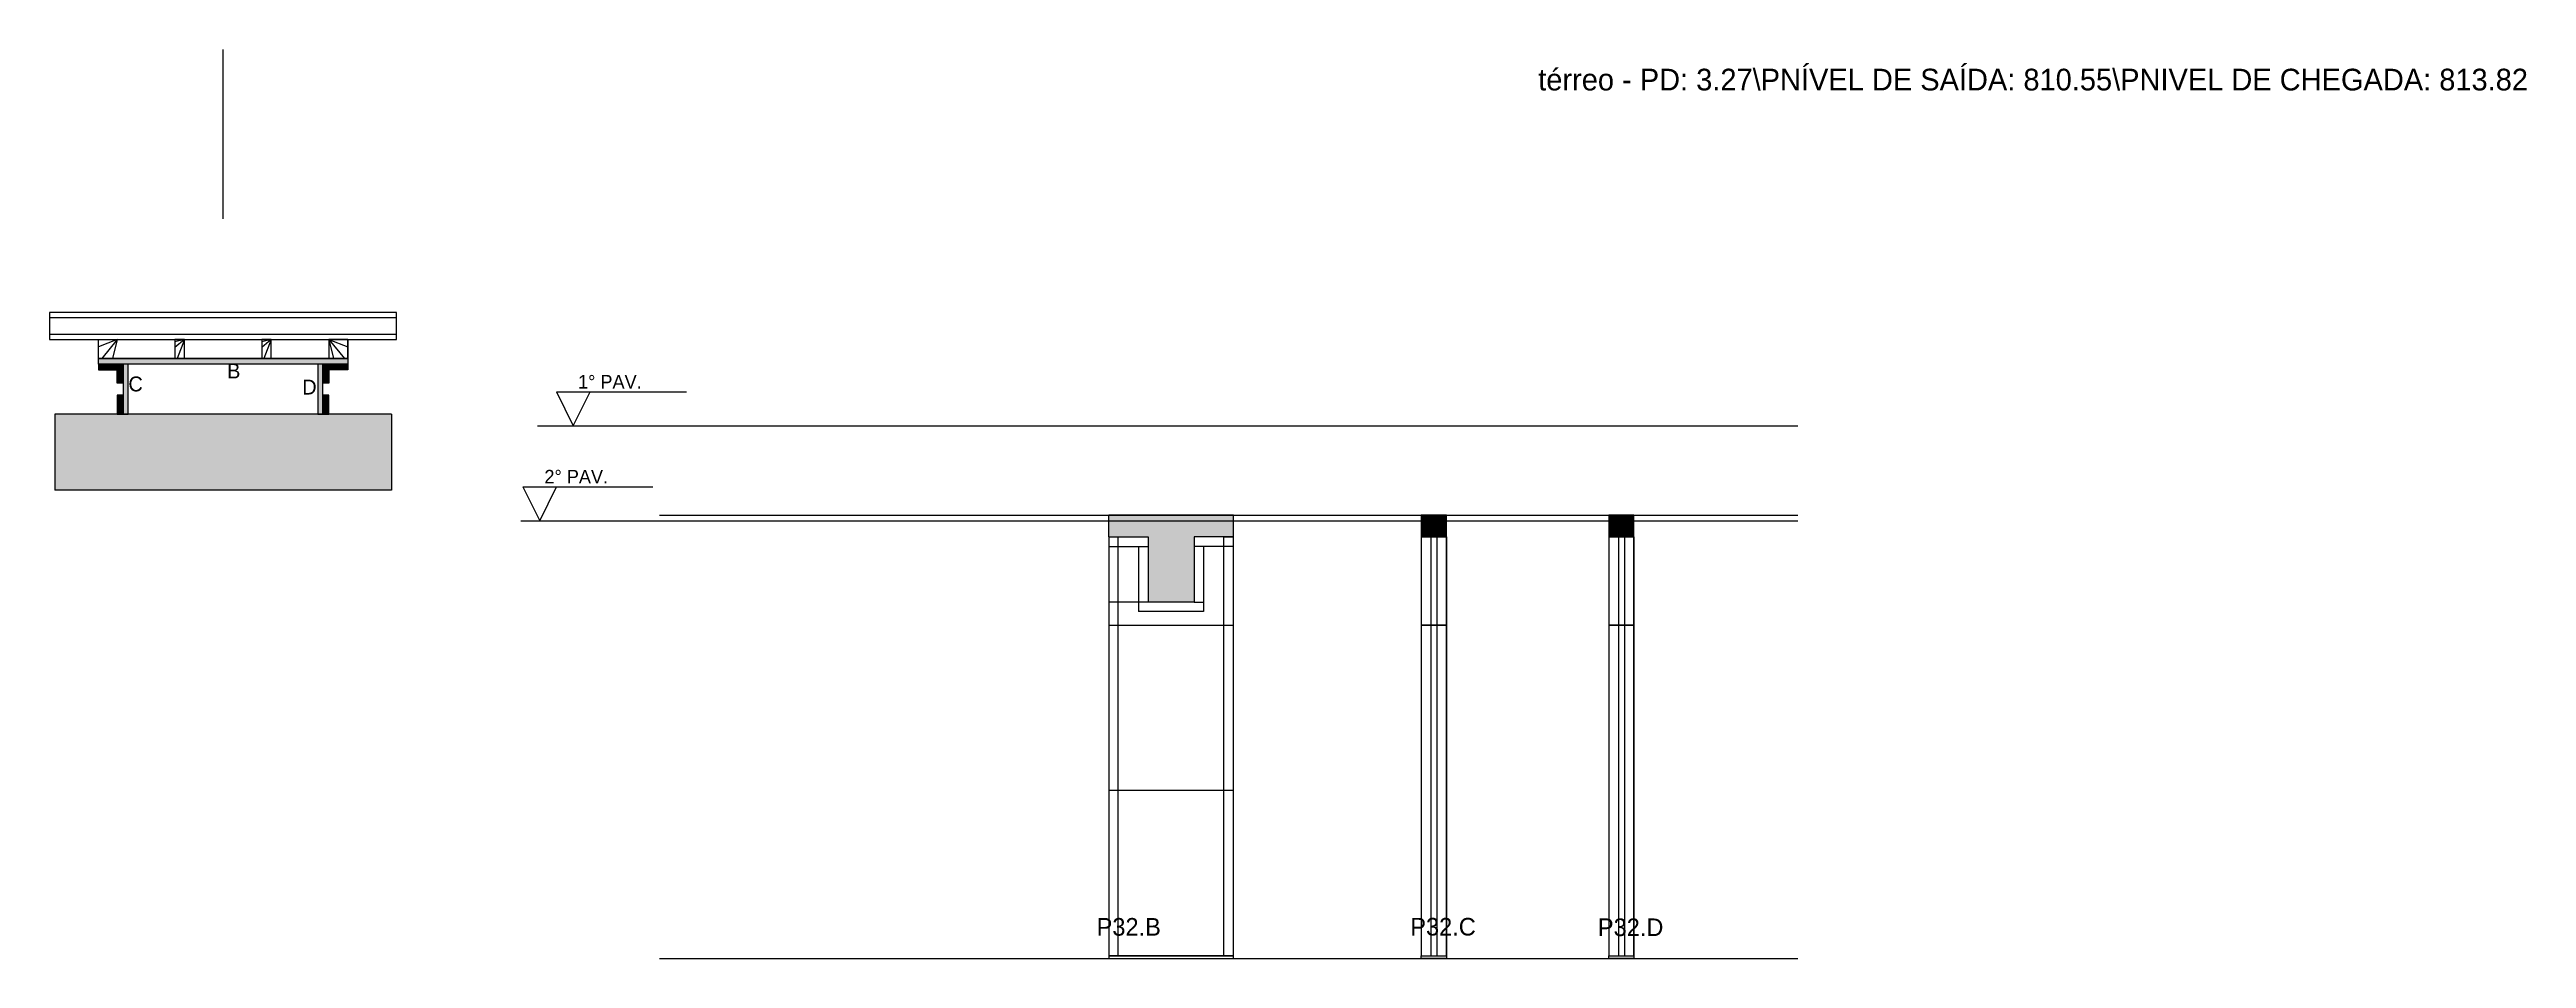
# Model space of a CAD drawing. Header units: metres. Extents: x 19337 to 21165, y -617 to 53.
import ezdxf

# ---------------------------------------------------------------- set-up
doc = ezdxf.new("R2010")
doc.units = ezdxf.units.M
for name, color, linetype in [('CHAPA', 7, 'Continuous'), ('COTA', 7, 'Continuous'), ('Hachura', 7, 'Continuous'), ('Madeira', 7, 'Continuous'), ('NIVEL 1° PAV.', 7, 'Continuous'), ('NIVEL 2° PAV.', 7, 'Continuous'), ('NOMENCLATURA', 7, 'Continuous'), ('Nível', 7, 'Continuous'), ('Painéis', 7, 'Continuous'), ('Perfil Metálico', 7, 'Continuous'), ('SARR_2.2x7', 7, 'Continuous'), ('SARRAFO', 7, 'Continuous'), ('Texto Seção', 7, 'Continuous'), ('TEXTO_GERAL', 7, 'Continuous')]:
    doc.layers.add(name, color=color, linetype=linetype)

msp = doc.modelspace()

# ---------------------------------------------------------------- hatches: boundary and pattern name
at = {"layer": 'COTA'}
h = msp.add_hatch(color=7, dxfattribs=at)
h.dxf.hatch_style = 1
h.paths.add_polyline_path([(19360.3, -257.9), (19360.3, -240.4), (19360.3, -240.4), (19360.3, -257.9)])
h.paths.add_polyline_path([(19341, -215.8), (19341, -271.8), (19341, -271.8), (19589.4, -271.8), (19589.4, -271.8), (19589.4, -215.8), (19589.4, -215.8), (19341, -215.8)])
h = msp.add_hatch(color=7, dxfattribs=at)
h.dxf.hatch_style = 1
h.paths.add_polyline_path([(20118.6, -306.4), (20147.6, -306.4), (20147.6, -306.4), (20147.6, -354.4), (20147.6, -354.4), (20181.6, -354.4), (20181.6, -354.4), (20181.6, -306.4), (20181.6, -306.4), (20210.6, -306.4), (20210.6, -306.4), (20210.6, -290.4), (20210.6, -290.4), (20118.6, -290.4), (20118.6, -290.4), (20118.6, -306.4)])
h = msp.add_hatch(color=7, dxfattribs=at)
h.dxf.hatch_style = 1
h.paths.add_polyline_path([(20349.2, -306.4), (20367.7, -306.4), (20367.7, -306.4), (20367.7, -290.4), (20367.7, -290.4), (20349.2, -290.4), (20349.2, -290.4), (20349.2, -306.4)])
h = msp.add_hatch(color=7, dxfattribs=at)
h.dxf.hatch_style = 1
h.paths.add_polyline_path([(20487.6, -306.4), (20506.1, -306.4), (20506.1, -306.4), (20506.1, -290.4), (20506.1, -290.4), (20487.6, -290.4), (20487.6, -290.4), (20487.6, -306.4)])
at = {"layer": 'Hachura'}
h = msp.add_hatch(color=7, dxfattribs=at)
h.dxf.hatch_style = 1
h.paths.add_polyline_path([(19373.2, -178.8), (19373.2, -174.8), (19373.2, -174.8), (19557.2, -174.8), (19557.2, -174.8), (19557.2, -178.8), (19557.2, -178.8), (19373.2, -178.8)])
h = msp.add_hatch(color=7, dxfattribs=at)
h.dxf.hatch_style = 1
h.paths.add_polyline_path([(19373.2, -178.8), (19373.2, -174.8), (19373.2, -174.8), (19557.2, -174.8), (19557.2, -174.8), (19557.2, -178.8), (19557.2, -178.8), (19373.2, -178.8)])
h = msp.add_hatch(color=7, dxfattribs=at)
h.dxf.hatch_style = 1
h.paths.add_polyline_path([(19387.2, -178.8), (19387.2, -183.2), (19387.2, -183.2), (19373.2, -183.2), (19373.2, -183.2), (19373.2, -178.8), (19373.2, -178.8), (19387.2, -178.8)])
h = msp.add_hatch(color=7, dxfattribs=at)
h.dxf.hatch_style = 1
h.paths.add_polyline_path([(19391.6, -178.8), (19387.2, -178.8), (19387.2, -178.8), (19387.2, -192.8), (19387.2, -192.8), (19391.6, -192.8), (19391.6, -192.8), (19391.6, -178.8)])
h = msp.add_hatch(color=7, dxfattribs=at)
h.dxf.hatch_style = 1
h.paths.add_polyline_path([(19395.2, -178.8), (19391.6, -178.8), (19391.6, -178.8), (19391.6, -215.8), (19391.6, -215.8), (19395.2, -215.8), (19395.2, -215.8), (19395.2, -178.8)])
h = msp.add_hatch(color=7, dxfattribs=at)
h.dxf.hatch_style = 1
h.paths.add_polyline_path([(19395.2, -178.8), (19391.6, -178.8), (19391.6, -178.8), (19391.6, -215.8), (19391.6, -215.8), (19395.2, -215.8), (19395.2, -215.8), (19395.2, -178.8)])
h = msp.add_hatch(color=7, dxfattribs=at)
h.dxf.hatch_style = 1
h.paths.add_polyline_path([(19538.8, -178.8), (19535.2, -178.8), (19535.2, -178.8), (19535.2, -215.8), (19535.2, -215.8), (19538.8, -215.8), (19538.8, -215.8), (19538.8, -178.8)])
h = msp.add_hatch(color=7, dxfattribs=at)
h.dxf.hatch_style = 1
h.paths.add_polyline_path([(19538.8, -178.8), (19535.2, -178.8), (19535.2, -178.8), (19535.2, -215.8), (19535.2, -215.8), (19538.8, -215.8), (19538.8, -215.8), (19538.8, -178.8)])
h = msp.add_hatch(color=7, dxfattribs=at)
h.dxf.hatch_style = 1
h.paths.add_polyline_path([(19543.2, -178.8), (19538.8, -178.8), (19538.8, -178.8), (19538.8, -192.8), (19538.8, -192.8), (19543.2, -192.8), (19543.2, -192.8), (19543.2, -178.8)])
h = msp.add_hatch(color=7, dxfattribs=at)
h.dxf.hatch_style = 1
h.paths.add_polyline_path([(19543.2, -178.8), (19543.2, -183.2), (19543.2, -183.2), (19557.2, -183.2), (19557.2, -183.2), (19557.2, -178.8), (19557.2, -178.8), (19543.2, -178.8)])
h = msp.add_hatch(color=7, dxfattribs=at)
h.dxf.hatch_style = 1
h.paths.add_polyline_path([(19391.6, -215.8), (19387.2, -215.8), (19387.2, -215.8), (19387.2, -201.8), (19387.2, -201.8), (19391.6, -201.8), (19391.6, -201.8), (19391.6, -215.8)])
h = msp.add_hatch(color=7, dxfattribs=at)
h.dxf.hatch_style = 1
h.paths.add_polyline_path([(19543.2, -215.8), (19538.8, -215.8), (19538.8, -215.8), (19538.8, -201.8), (19538.8, -201.8), (19543.2, -201.8), (19543.2, -201.8), (19543.2, -215.8)])

# ---------------------------------------------------------------- linework, layer by layer
at = {"layer": 'CHAPA', "color": 7, "lineweight": 25}
for points in [[(19373.2, -178.8), (19373.2, -174.8), (19557.2, -174.8), (19557.2, -178.8)], [(19373.2, -178.8), (19373.2, -174.8), (19557.2, -174.8), (19557.2, -178.8)], [(19395.2, -178.8), (19391.6, -178.8), (19391.6, -215.8), (19395.2, -215.8)], [(19395.2, -178.8), (19391.6, -178.8), (19391.6, -215.8), (19395.2, -215.8)], [(19538.8, -178.8), (19535.2, -178.8), (19535.2, -215.8), (19538.8, -215.8)], [(19538.8, -178.8), (19535.2, -178.8), (19535.2, -215.8), (19538.8, -215.8)]]:
    msp.add_lwpolyline(points, close=True, dxfattribs=at)
at = {"layer": 'COTA', "color": 7, "lineweight": 25}
for p, q in [((19589.4, -215.8), (19341, -215.8)), ((19341, -215.8), (19341, -271.8)), ((19589.4, -215.8), (19589.4, -271.8)), ((19589.4, -271.8), (19341, -271.8)), ((20210.6, -290.4), (20118.6, -290.4)), ((20118.6, -306.4), (20118.6, -290.4)), ((20210.6, -306.4), (20210.6, -290.4))]:
    msp.add_line(p, q, dxfattribs=at)
for points in [[(20367.7, -306.4), (20367.7, -290.4), (20349.2, -290.4), (20349.2, -306.4)], [(20506.1, -306.4), (20506.1, -290.4), (20487.6, -290.4), (20487.6, -306.4)]]:
    msp.add_lwpolyline(points, dxfattribs=at)
at = {"layer": 'Defpoints', "color": 7, "lineweight": 25}
msp.add_line((19465.2, -71.7), (19465.2, 53.3), dxfattribs=at)
at = {"layer": 'Madeira', "color": 7, "lineweight": 25}
for p, q in [((19387.2, -160.8), (19373.2, -166.2)), ((19387.2, -160.8), (19375.7, -174.8)), ((19387.2, -160.8), (19383.7, -174.8)), ((19436.7, -160.8), (19429.7, -166.5)), ((19436.7, -160.8), (19429.7, -162.5)), ((19436.7, -160.8), (19431.3, -174.8)), ((19500.7, -160.8), (19493.7, -166.5)), ((19500.7, -160.8), (19493.7, -162.5)), ((19500.7, -160.8), (19495.3, -174.8)), ((19543.2, -160.8), (19554.7, -174.8)), ((19543.2, -160.8), (19546.7, -174.8)), ((19543.2, -160.8), (19557.2, -166.2))]:
    msp.add_line(p, q, dxfattribs=at)
for points in [[(19557.2, -160.8), (19557.2, -174.8), (19373.2, -174.8), (19373.2, -160.8)], [(19436.7, -160.8), (19429.7, -160.8), (19429.7, -174.8), (19436.7, -174.8)], [(19500.7, -160.8), (19493.7, -160.8), (19493.7, -174.8), (19500.7, -174.8)], [(19543.2, -160.8), (19543.2, -174.8), (19557.2, -174.8), (19557.2, -160.8)]]:
    msp.add_lwpolyline(points, close=True, dxfattribs=at)
at = {"layer": 'NIVEL 1° PAV.', "color": 7, "lineweight": 25}
for p, q in [((19711.1, -199.4), (19807.1, -199.4)), ((19711.1, -199.4), (19723.6, -224.4)), ((19723.6, -224.4), (19736.1, -199.4)), ((19697.3, -224.4), (20627, -224.4))]:
    msp.add_line(p, q, dxfattribs=at)
at = {"layer": 'NIVEL 2° PAV.', "color": 7, "lineweight": 25}
for p, q in [((19686.3, -269.4), (19782.3, -269.4)), ((19686.3, -269.4), (19698.8, -294.4)), ((19698.8, -294.4), (19711.3, -269.4)), ((19684.9, -294.4), (20627, -294.4))]:
    msp.add_line(p, q, dxfattribs=at)
at = {"layer": 'Nível', "color": 7, "lineweight": 25}
for p, q in [((19787.1, -290.4), (20627, -290.4)), ((19787.1, -617.4), (20627, -617.4))]:
    msp.add_line(p, q, dxfattribs=at)
at = {"layer": 'Painéis', "color": 7, "lineweight": 25}
for p, q in [((20118.6, -306.4), (20118.6, -617.4)), ((20118.6, -306.4), (20147.6, -306.4)), ((20147.6, -306.4), (20147.6, -354.4)), ((20210.6, -306.4), (20181.6, -306.4)), ((20181.6, -306.4), (20181.6, -354.4)), ((20210.6, -617.4), (20210.6, -306.4)), ((20349.2, -306.4), (20349.2, -615.4)), ((20349.2, -306.4), (20367.7, -306.4)), ((20367.7, -306.4), (20349.2, -306.4)), ((20367.7, -306.4), (20349.2, -306.4)), ((20367.7, -306.4), (20349.2, -306.4)), ((20367.7, -615.4), (20367.7, -306.4)), ((20367.7, -306.4), (20367.7, -615.4)), ((20487.6, -306.4), (20487.6, -615.4)), ((20487.6, -306.4), (20506.1, -306.4)), ((20506.1, -306.4), (20487.6, -306.4)), ((20506.1, -306.4), (20487.6, -306.4)), ((20506.1, -306.4), (20487.6, -306.4)), ((20506.1, -615.4), (20506.1, -306.4)), ((20506.1, -306.4), (20506.1, -615.4)), ((20181.6, -354.4), (20118.6, -354.4)), ((20118.6, -371.4), (20210.6, -371.4)), ((20349.2, -371.4), (20367.7, -371.4)), ((20367.7, -371.4), (20349.2, -371.4)), ((20367.7, -371.4), (20349.2, -371.4)), ((20367.7, -371.4), (20349.2, -371.4)), ((20487.6, -371.4), (20506.1, -371.4)), ((20506.1, -371.4), (20487.6, -371.4)), ((20506.1, -371.4), (20487.6, -371.4)), ((20506.1, -371.4), (20487.6, -371.4)), ((20210.6, -493.4), (20118.6, -493.4)), ((20118.6, -615.4), (20210.6, -615.4)), ((20349.2, -615.4), (20367.7, -615.4)), ((20487.6, -615.4), (20506.1, -615.4))]:
    msp.add_line(p, q, dxfattribs=at)
for points in [[(20210.6, -615.4), (20118.6, -615.4), (20118.6, -617.4), (20210.6, -617.4)], [(20349.2, -615.4), (20367.7, -615.4), (20367.7, -617.4), (20349.2, -617.4)], [(20487.6, -615.4), (20506.1, -615.4), (20506.1, -617.4), (20487.6, -617.4)]]:
    msp.add_lwpolyline(points, close=True, dxfattribs=at)
at = {"layer": 'Perfil Metálico', "color": 7, "lineweight": 25}
for points in [[(19337.2, -140.8), (19337.2, -160.8), (19593.2, -160.8), (19593.2, -140.8)], [(19593.2, -156.8), (19593.2, -144.8), (19337.2, -144.8), (19337.2, -156.8)]]:
    msp.add_lwpolyline(points, close=True, dxfattribs=at)
at = {"layer": 'SARR_2.2x7', "color": 7, "lineweight": 25}
for p, q in [((20125.6, -354.4), (20125.6, -306.4)), ((20203.6, -306.4), (20203.6, -306.4)), ((20203.6, -371.4), (20203.6, -306.4)), ((20203.6, -306.4), (20210.6, -306.4)), ((20356.2, -306.4), (20356.2, -371.4)), ((20356.2, -306.4), (20356.2, -306.4)), ((20356.2, -306.4), (20356.2, -306.4)), ((20360.7, -306.4), (20360.7, -371.4)), ((20360.7, -306.4), (20360.7, -306.4)), ((20360.7, -306.4), (20360.7, -306.4)), ((20494.6, -306.4), (20494.6, -371.4)), ((20494.6, -306.4), (20494.6, -306.4)), ((20494.6, -306.4), (20494.6, -306.4)), ((20499.1, -306.4), (20499.1, -371.4)), ((20499.1, -306.4), (20499.1, -306.4)), ((20499.1, -306.4), (20499.1, -306.4)), ((20118.6, -313.4), (20147.6, -313.4)), ((20140.6, -313.4), (20140.6, -354.4)), ((20210.6, -313.4), (20181.6, -313.4)), ((20188.6, -313.4), (20188.6, -354.4)), ((20125.6, -371.4), (20125.6, -354.4)), ((20140.6, -354.4), (20140.6, -361.4)), ((20188.6, -361.4), (20140.6, -361.4)), ((20181.6, -354.4), (20188.6, -354.4)), ((20188.6, -354.4), (20188.6, -361.4)), ((20125.6, -493.4), (20125.6, -371.4)), ((20203.6, -493.4), (20203.6, -371.4)), ((20356.2, -371.4), (20356.2, -371.4)), ((20356.2, -371.4), (20356.2, -371.4)), ((20356.2, -371.4), (20356.2, -615.4)), ((20360.7, -371.4), (20360.7, -371.4)), ((20360.7, -371.4), (20360.7, -371.4)), ((20360.7, -371.4), (20360.7, -615.4)), ((20494.6, -371.4), (20494.6, -371.4)), ((20494.6, -371.4), (20494.6, -371.4)), ((20494.6, -371.4), (20494.6, -615.4)), ((20499.1, -371.4), (20499.1, -371.4)), ((20499.1, -371.4), (20499.1, -371.4)), ((20499.1, -371.4), (20499.1, -615.4)), ((20125.6, -615.4), (20125.6, -493.4)), ((20203.6, -615.4), (20203.6, -493.4)), ((20125.6, -615.4), (20125.6, -615.4)), ((20203.6, -615.4), (20203.6, -615.4))]:
    msp.add_line(p, q, dxfattribs=at)
at = {"layer": 'SARRAFO', "color": 7, "lineweight": 25}
for points in [[(19373.2, -183.2), (19387.2, -183.2), (19387.2, -178.8), (19373.2, -178.8)], [(19387.2, -192.8), (19387.2, -178.8), (19391.6, -178.8), (19391.6, -192.8)], [(19538.8, -192.8), (19538.8, -178.8), (19543.2, -178.8), (19543.2, -192.8)], [(19557.2, -183.2), (19543.2, -183.2), (19543.2, -178.8), (19557.2, -178.8)], [(19387.2, -201.8), (19387.2, -215.8), (19391.6, -215.8), (19391.6, -201.8)], [(19538.8, -201.8), (19538.8, -215.8), (19543.2, -215.8), (19543.2, -201.8)]]:
    msp.add_lwpolyline(points, close=True, dxfattribs=at)

# ---------------------------------------------------------------- texts
at = {"layer": 'NIVEL 1° PAV.', "color": 7, "lineweight": 25}
msp.add_text('1° PAV.', height=10, dxfattribs=at).set_placement((19727.1, -196.9))
at = {"layer": 'NIVEL 2° PAV.', "color": 7, "lineweight": 25}
msp.add_text('2° PAV.', height=10, dxfattribs=at).set_placement((19702.3, -266.9))
at = {"layer": 'NOMENCLATURA', "color": 7, "lineweight": 25}
msp.add_text('térreo - PD: 3.27\\PNÍVEL DE SAÍDA: 810.55\\PNIVEL DE CHEGADA: 813.82', height=16, dxfattribs=at).set_placement((20435.5, 23.1))
at = {"layer": 'Texto Seção', "color": 7, "lineweight": 25}
for s, p in [('P32.B', (20109.7, -600.6)), ('P32.C', (20341.1, -600.5)), ('P32.D', (20479.5, -600.9))]:
    msp.add_text(s, height=13, dxfattribs=at).set_placement(p)
at = {"layer": 'TEXTO_GERAL', "color": 7, "lineweight": 25}
for s, p in [('B', (19468.2, -189.4)), ('C', (19395.4, -199)), ('D', (19523.6, -201.3))]:
    msp.add_text(s, height=11, dxfattribs=at).set_placement(p)

doc.saveas('drawing.dxf')
